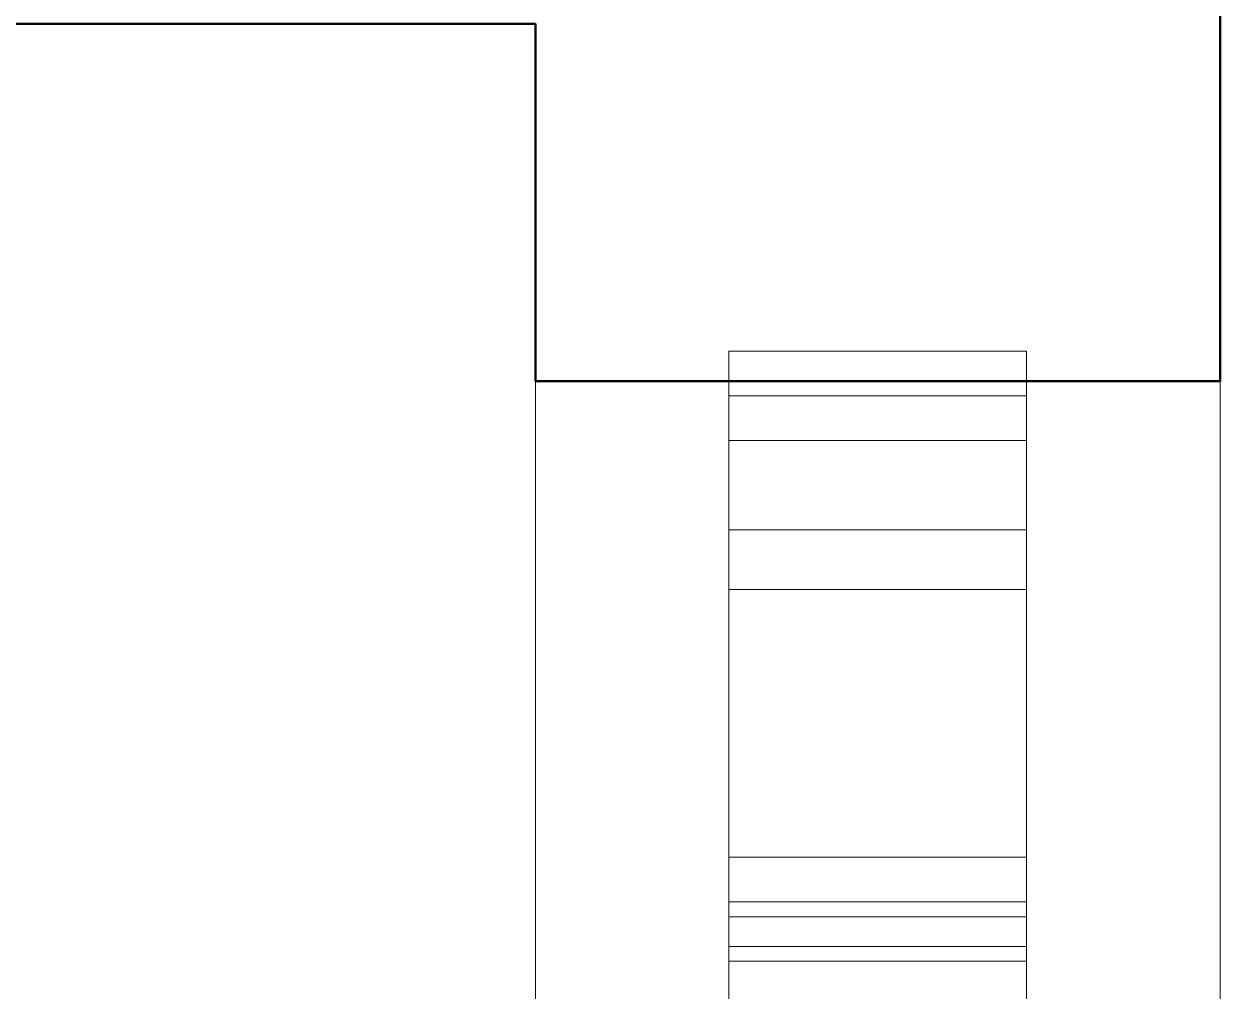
# Model space of a CAD drawing. Header units: inches. Extents: x 22 to 382261, y 22 to 371281.
# Drawn here: x 74503 to 74904.9, y 60361 to 60686 of the extents above; entities that cross this region are included whole.
import ezdxf

# ---------------------------------------------------------------- set-up
doc = ezdxf.new("R2010")
doc.units = ezdxf.units.IN
doc.header["$MEASUREMENT"] = 0
for name, color, linetype, lineweight in [('A-GLAZ-CURT', 52, 'Continuous', 9), ('A-WALL', 113, 'Continuous', 9), ('A-WALL-PATT', 111, 'Continuous', 9)]:
    doc.layers.add(name, color=color, linetype=linetype, lineweight=lineweight)
pattern_1 = [(315, (-3728.2, -27113.8), (440.033, 440.033), []), (315, (-3061.44, -27113.8), (440.033, 440.033), [])]

# ---------------------------------------------------------------- blocks, each defined once
blk = doc.blocks.new('s-wall - s-wall-V100-01-GROUND FLOOR FURNITURE PLAN')
at = {"layer": 'A-GLAZ-CURT'}
for p, q in [((-100, 50), (-85, 50)), ((-85, 50), (-100, 50)), ((-100, -50), (-100, 50)), ((-100, 50), (-100, -50)), ((-85, 50), (-70, 50)), ((-70, 50), (-85, 50)), ((-85, 50), (-70, 50)), ((-70, 50), (-85, 50)), ((-85, -50), (-85, 50)), ((-85, 50), (-85, -50)), ((-85, 50), (-70, 50)), ((-70, 50), (-85, 50)), ((-85, -50), (-85, 50)), ((-85, 50), (-85, -50)), ((-70, 50), (20, 50)), ((20, 50), (-70, 50)), ((-70, 50), (20, 50)), ((20, 50), (-70, 50)), ((-70, 50), (20, 50)), ((20, 50), (-70, 50)), ((20, 50), (-70, 50)), ((-70, 50), (20, 50)), ((-70, 50), (20, 50)), ((20, 50), (-70, 50)), ((-70, -50), (-70, 50)), ((-70, 50), (-70, -50)), ((-70, 50), (-70, -50)), ((-70, 50), (-70, -50)), ((20, 50), (40, 50)), ((40, 50), (20, 50)), ((20, 50), (40, 50)), ((40, 50), (20, 50)), ((20, 50), (40, 50)), ((40, 50), (20, 50)), ((20, -50), (20, 50)), ((20, -50), (20, 50)), ((20, 50), (20, -50)), ((20, 50), (20, -50)), ((40, 50), (70, 50)), ((70, 50), (40, 50)), ((40, -50), (40, 50)), ((40, 50), (40, -50)), ((40.71, 50), (70, 50)), ((70, 50), (40.71, 50)), ((40.71, 50), (70, 50)), ((70, 50), (40.71, 50)), ((40.71, 50), (70, 50)), ((70, 50), (40.71, 50)), ((70, 50), (85, 50)), ((85, 50), (70, 50)), ((70, 50), (85, 50)), ((85, 50), (70, 50)), ((70, 50), (85, 50)), ((85, 50), (70, 50)), ((70, 50), (70, -50)), ((70, 50), (70, -50)), ((85, 50), (90, 50)), ((90, 50), (85, 50)), ((85, 50), (85, -50)), ((85, 50), (85, -50)), ((85, 50), (85, -50)), ((85, 50), (85, -50)), ((90, 50), (100, 50)), ((100, 50), (90, 50)), ((100, 50), (100, -50)), ((100, 50), (100, -50)), ((-100, -50), (-85, -50)), ((-85, -50), (-100, -50)), ((-85, -50), (-70, -50)), ((-70, -50), (-85, -50)), ((-85, -50), (-70, -50)), ((-70, -50), (-85, -50)), ((-85, -50), (-70, -50)), ((-70, -50), (-85, -50)), ((-70, -50), (20, -50)), ((20, -50), (-70, -50)), ((-70, -50), (20, -50)), ((20, -50), (-70, -50)), ((-70, -50), (20, -50)), ((20, -50), (-70, -50)), ((20, -50), (-70, -50)), ((-70, -50), (20, -50)), ((-70, -50), (20, -50)), ((20, -50), (-70, -50)), ((20, -50), (40, -50)), ((40, -50), (20, -50)), ((20, -50), (40, -50)), ((40, -50), (20, -50)), ((20, -50), (40, -50)), ((40, -50), (20, -50)), ((40, -50), (70, -50)), ((70, -50), (40, -50)), ((40.71, -50), (70, -50)), ((70, -50), (40.71, -50)), ((40.71, -50), (70, -50)), ((70, -50), (40.71, -50)), ((40.71, -50), (70, -50)), ((70, -50), (40.71, -50)), ((70, -50), (85, -50)), ((85, -50), (70, -50)), ((70, -50), (85, -50)), ((85, -50), (70, -50)), ((70, -50), (85, -50)), ((85, -50), (70, -50)), ((85, -50), (90, -50)), ((90, -50), (85, -50)), ((90, -50), (100, -50)), ((100, -50), (90, -50))]:
    blk.add_line(p, q, dxfattribs=at)
blk = doc.blocks.new('s-wall - s-wall-797521-01-GROUND FLOOR FURNITURE PLAN')
at = {"layer": 'A-GLAZ-CURT'}
for p, q in [((-100, 50), (-90, 50)), ((-90, 50), (-100, 50)), ((-100, -50), (-100, 50)), ((-100, 50), (-100, -50)), ((-90, 50), (-85, 50)), ((-85, 50), (-90, 50)), ((-85, 50), (-70, 50)), ((-70, 50), (-85, 50)), ((-85, 50), (-70, 50)), ((-70, 50), (-85, 50)), ((-85, -50), (-85, 50)), ((-85, 50), (-85, -50)), ((-85, 50), (-70, 50)), ((-70, 50), (-85, 50)), ((-85, -50), (-85, 50)), ((-85, 50), (-85, -50)), ((-70, 50), (20, 50)), ((20, 50), (-70, 50)), ((-70, 50), (20, 50)), ((20, 50), (-70, 50)), ((-70, 50), (20, 50)), ((20, 50), (-70, 50)), ((20, 50), (-70, 50)), ((-70, 50), (20, 50)), ((-70, 50), (20, 50)), ((20, 50), (-70, 50)), ((-70, -50), (-70, 50)), ((-70, 50), (-70, -50)), ((-70, 50), (-70, -50)), ((-70, 50), (-70, -50)), ((20, 50), (40, 50)), ((40, 50), (20, 50)), ((20, 50), (40, 50)), ((40, 50), (20, 50)), ((20, 50), (40, 50)), ((40, 50), (20, 50)), ((20, -50), (20, 50)), ((20, -50), (20, 50)), ((20, 50), (20, -50)), ((20, 50), (20, -50)), ((40, 50), (70, 50)), ((70, 50), (40, 50)), ((40, 50), (70, 50)), ((70, 50), (40, 50)), ((40, 50), (70, 50)), ((70, 50), (40, 50)), ((40, 50), (70, 50)), ((70, 50), (40, 50)), ((40, -50), (40, 50)), ((40, 50), (40, -50)), ((70, 50), (85, 50)), ((85, 50), (70, 50)), ((70, 50), (85, 50)), ((85, 50), (70, 50)), ((70, 50), (85, 50)), ((85, 50), (70, 50)), ((70, 50), (70, -50)), ((70, 50), (70, -50)), ((85, 50), (90, 50)), ((90, 50), (85, 50)), ((85, 50), (85, -50)), ((85, 50), (85, -50)), ((85, 50), (85, -50)), ((85, 50), (85, -50)), ((90, 50), (100, 50)), ((100, 50), (90, 50)), ((100, 50), (100, -50)), ((100, 50), (100, -50)), ((-100, -50), (-90, -50)), ((-90, -50), (-100, -50)), ((-90, -50), (-85, -50)), ((-85, -50), (-90, -50)), ((-85, -50), (-70, -50)), ((-70, -50), (-85, -50)), ((-85, -50), (-70, -50)), ((-70, -50), (-85, -50)), ((-85, -50), (-70, -50)), ((-70, -50), (-85, -50)), ((-70, -50), (20, -50)), ((20, -50), (-70, -50)), ((-70, -50), (20, -50)), ((20, -50), (-70, -50)), ((-70, -50), (20, -50)), ((20, -50), (-70, -50)), ((20, -50), (-70, -50)), ((-70, -50), (20, -50)), ((-70, -50), (20, -50)), ((20, -50), (-70, -50)), ((20, -50), (40, -50)), ((40, -50), (20, -50)), ((20, -50), (40, -50)), ((40, -50), (20, -50)), ((20, -50), (40, -50)), ((40, -50), (20, -50)), ((40, -50), (70, -50)), ((70, -50), (40, -50)), ((40, -50), (70, -50)), ((70, -50), (40, -50)), ((40, -50), (70, -50)), ((70, -50), (40, -50)), ((40, -50), (70, -50)), ((70, -50), (40, -50)), ((70, -50), (85, -50)), ((85, -50), (70, -50)), ((70, -50), (85, -50)), ((85, -50), (70, -50)), ((70, -50), (85, -50)), ((85, -50), (70, -50)), ((85, -50), (90, -50)), ((90, -50), (85, -50)), ((90, -50), (100, -50)), ((100, -50), (90, -50))]:
    blk.add_line(p, q, dxfattribs=at)
blk = doc.blocks.new('s-wall - s-wall-V106-01-GROUND FLOOR FURNITURE PLAN')
at = {"layer": 'A-GLAZ-CURT'}
for p, q in [((-100, 50), (-85, 50)), ((-85, 50), (-100, 50)), ((-100, -50), (-100, 50)), ((-100, 50), (-100, -50)), ((-85, 50), (-70, 50)), ((-70, 50), (-85, 50)), ((-85, 50), (-70, 50)), ((-70, 50), (-85, 50)), ((-85, -50), (-85, 50)), ((-85, 50), (-85, -50)), ((-85, 50), (-70, 50)), ((-70, 50), (-85, 50)), ((-85, -50), (-85, 50)), ((-85, 50), (-85, -50)), ((-70, 50), (20, 50)), ((20, 50), (-70, 50)), ((-70, 50), (20, 50)), ((20, 50), (-70, 50)), ((-70, 50), (20, 50)), ((20, 50), (-70, 50)), ((20, 50), (-70, 50)), ((-70, 50), (20, 50)), ((-70, 50), (20, 50)), ((20, 50), (-70, 50)), ((-70, -50), (-70, 50)), ((-70, 50), (-70, -50)), ((-70, 50), (-70, -50)), ((-70, 50), (-70, -50)), ((20, 50), (40, 50)), ((40, 50), (20, 50)), ((20, 50), (40, 50)), ((40, 50), (20, 50)), ((20, 50), (40, 50)), ((40, 50), (20, 50)), ((20, -50), (20, 50)), ((20, -50), (20, 50)), ((20, 50), (20, -50)), ((20, 50), (20, -50)), ((40, 50), (70, 50)), ((70, 50), (40, 50)), ((40, -50), (40, 50)), ((40, 50), (40, -50)), ((40.71, 50), (70, 50)), ((70, 50), (40.71, 50)), ((40.71, 50), (70, 50)), ((70, 50), (40.71, 50)), ((40.71, 50), (70, 50)), ((70, 50), (40.71, 50)), ((70, 50), (85, 50)), ((85, 50), (70, 50)), ((70, 50), (85, 50)), ((85, 50), (70, 50)), ((70, 50), (85, 50)), ((85, 50), (70, 50)), ((70, 50), (70, -50)), ((70, 50), (70, -50)), ((85, 50), (90, 50)), ((90, 50), (85, 50)), ((85, 50), (85, -50)), ((85, 50), (85, -50)), ((85, 50), (85, -50)), ((85, 50), (85, -50)), ((90, 50), (100, 50)), ((100, 50), (90, 50)), ((100, 50), (100, -50)), ((100, 50), (100, -50)), ((-100, -50), (-85, -50)), ((-85, -50), (-100, -50)), ((-85, -50), (-70, -50)), ((-70, -50), (-85, -50)), ((-85, -50), (-70, -50)), ((-70, -50), (-85, -50)), ((-85, -50), (-70, -50)), ((-70, -50), (-85, -50)), ((-70, -50), (20, -50)), ((20, -50), (-70, -50)), ((-70, -50), (20, -50)), ((20, -50), (-70, -50)), ((-70, -50), (20, -50)), ((20, -50), (-70, -50)), ((20, -50), (-70, -50)), ((-70, -50), (20, -50)), ((-70, -50), (20, -50)), ((20, -50), (-70, -50)), ((20, -50), (40, -50)), ((40, -50), (20, -50)), ((20, -50), (40, -50)), ((40, -50), (20, -50)), ((20, -50), (40, -50)), ((40, -50), (20, -50)), ((40, -50), (70, -50)), ((70, -50), (40, -50)), ((40.71, -50), (70, -50)), ((70, -50), (40.71, -50)), ((40.71, -50), (70, -50)), ((70, -50), (40.71, -50)), ((40.71, -50), (70, -50)), ((70, -50), (40.71, -50)), ((70, -50), (85, -50)), ((85, -50), (70, -50)), ((70, -50), (85, -50)), ((85, -50), (70, -50)), ((70, -50), (85, -50)), ((85, -50), (70, -50)), ((85, -50), (90, -50)), ((90, -50), (85, -50)), ((90, -50), (100, -50)), ((100, -50), (90, -50))]:
    blk.add_line(p, q, dxfattribs=at)
blk = doc.blocks.new('s-wall - s-wall-V107-01-GROUND FLOOR FURNITURE PLAN')
at = {"layer": 'A-GLAZ-CURT'}
for p, q in [((-100, 50), (-90, 50)), ((-90, 50), (-100, 50)), ((-100, -50), (-100, 50)), ((-100, 50), (-100, -50)), ((-90, 50), (-85, 50)), ((-85, 50), (-90, 50)), ((-85, 50), (-70, 50)), ((-70, 50), (-85, 50)), ((-85, 50), (-70, 50)), ((-70, 50), (-85, 50)), ((-85, -50), (-85, 50)), ((-85, 50), (-85, -50)), ((-85, 50), (-70, 50)), ((-70, 50), (-85, 50)), ((-85, -50), (-85, 50)), ((-85, 50), (-85, -50)), ((-70, 50), (20, 50)), ((20, 50), (-70, 50)), ((-70, 50), (20, 50)), ((20, 50), (-70, 50)), ((-70, 50), (20, 50)), ((20, 50), (-70, 50)), ((20, 50), (-70, 50)), ((-70, 50), (20, 50)), ((-70, 50), (20, 50)), ((20, 50), (-70, 50)), ((-70, -50), (-70, 50)), ((-70, 50), (-70, -50)), ((-70, 50), (-70, -50)), ((-70, 50), (-70, -50)), ((20, 50), (40, 50)), ((40, 50), (20, 50)), ((20, 50), (40, 50)), ((40, 50), (20, 50)), ((20, 50), (40, 50)), ((40, 50), (20, 50)), ((20, -50), (20, 50)), ((20, -50), (20, 50)), ((20, 50), (20, -50)), ((20, 50), (20, -50)), ((40, 50), (70, 50)), ((70, 50), (40, 50)), ((40, 50), (70, 50)), ((70, 50), (40, 50)), ((40, 50), (70, 50)), ((70, 50), (40, 50)), ((40, 50), (70, 50)), ((70, 50), (40, 50)), ((40, -50), (40, 50)), ((40, 50), (40, -50)), ((70, 50), (85, 50)), ((85, 50), (70, 50)), ((70, 50), (85, 50)), ((85, 50), (70, 50)), ((70, 50), (85, 50)), ((85, 50), (70, 50)), ((70, 50), (70, -50)), ((70, 50), (70, -50)), ((85, 50), (90, 50)), ((90, 50), (85, 50)), ((85, 50), (85, -50)), ((85, 50), (85, -50)), ((85, 50), (85, -50)), ((85, 50), (85, -50)), ((90, 50), (100, 50)), ((100, 50), (90, 50)), ((100, 50), (100, -50)), ((100, 50), (100, -50)), ((-100, -50), (-90, -50)), ((-90, -50), (-100, -50)), ((-90, -50), (-85, -50)), ((-85, -50), (-90, -50)), ((-85, -50), (-70, -50)), ((-70, -50), (-85, -50)), ((-85, -50), (-70, -50)), ((-70, -50), (-85, -50)), ((-85, -50), (-70, -50)), ((-70, -50), (-85, -50)), ((-70, -50), (20, -50)), ((20, -50), (-70, -50)), ((-70, -50), (20, -50)), ((20, -50), (-70, -50)), ((-70, -50), (20, -50)), ((20, -50), (-70, -50)), ((20, -50), (-70, -50)), ((-70, -50), (20, -50)), ((-70, -50), (20, -50)), ((20, -50), (-70, -50)), ((20, -50), (40, -50)), ((40, -50), (20, -50)), ((20, -50), (40, -50)), ((40, -50), (20, -50)), ((20, -50), (40, -50)), ((40, -50), (20, -50)), ((40, -50), (70, -50)), ((70, -50), (40, -50)), ((40, -50), (70, -50)), ((70, -50), (40, -50)), ((40, -50), (70, -50)), ((70, -50), (40, -50)), ((40, -50), (70, -50)), ((70, -50), (40, -50)), ((70, -50), (85, -50)), ((85, -50), (70, -50)), ((70, -50), (85, -50)), ((85, -50), (70, -50)), ((70, -50), (85, -50)), ((85, -50), (70, -50)), ((85, -50), (90, -50)), ((90, -50), (85, -50)), ((90, -50), (100, -50)), ((100, -50), (90, -50))]:
    blk.add_line(p, q, dxfattribs=at)
blk = doc.blocks.new('s-wall - s-wall-V113-01-GROUND FLOOR FURNITURE PLAN')
at = {"layer": 'A-GLAZ-CURT'}
for p, q in [((-100, 50), (-85, 50)), ((-85, 50), (-100, 50)), ((-100, -50), (-100, 50)), ((-100, 50), (-100, -50)), ((-85, 50), (-70, 50)), ((-70, 50), (-85, 50)), ((-85, 50), (-70, 50)), ((-70, 50), (-85, 50)), ((-85, -50), (-85, 50)), ((-85, 50), (-85, -50)), ((-85, 50), (-70, 50)), ((-70, 50), (-85, 50)), ((-85, -50), (-85, 50)), ((-85, 50), (-85, -50)), ((-70, 50), (20, 50)), ((20, 50), (-70, 50)), ((-70, 50), (20, 50)), ((20, 50), (-70, 50)), ((-70, 50), (20, 50)), ((20, 50), (-70, 50)), ((20, 50), (-70, 50)), ((-70, 50), (20, 50)), ((-70, 50), (20, 50)), ((20, 50), (-70, 50)), ((-70, -50), (-70, 50)), ((-70, 50), (-70, -50)), ((-70, 50), (-70, -50)), ((-70, 50), (-70, -50)), ((20, 50), (40, 50)), ((40, 50), (20, 50)), ((20, 50), (40, 50)), ((40, 50), (20, 50)), ((20, 50), (40, 50)), ((40, 50), (20, 50)), ((20, -50), (20, 50)), ((20, -50), (20, 50)), ((20, 50), (20, -50)), ((20, 50), (20, -50)), ((40, 50), (70, 50)), ((70, 50), (40, 50)), ((40, -50), (40, 50)), ((40, 50), (40, -50)), ((40.71, 50), (70, 50)), ((70, 50), (40.71, 50)), ((40.71, 50), (70, 50)), ((70, 50), (40.71, 50)), ((40.71, 50), (70, 50)), ((70, 50), (40.71, 50)), ((70, 50), (85, 50)), ((85, 50), (70, 50)), ((70, 50), (85, 50)), ((85, 50), (70, 50)), ((70, 50), (85, 50)), ((85, 50), (70, 50)), ((70, 50), (70, -50)), ((70, 50), (70, -50)), ((85, 50), (90, 50)), ((90, 50), (85, 50)), ((85, 50), (85, -50)), ((85, 50), (85, -50)), ((85, 50), (85, -50)), ((85, 50), (85, -50)), ((90, 50), (100, 50)), ((100, 50), (90, 50)), ((100, 50), (100, -50)), ((100, 50), (100, -50)), ((-100, -50), (-85, -50)), ((-85, -50), (-100, -50)), ((-85, -50), (-70, -50)), ((-70, -50), (-85, -50)), ((-85, -50), (-70, -50)), ((-70, -50), (-85, -50)), ((-85, -50), (-70, -50)), ((-70, -50), (-85, -50)), ((-70, -50), (20, -50)), ((20, -50), (-70, -50)), ((-70, -50), (20, -50)), ((20, -50), (-70, -50)), ((-70, -50), (20, -50)), ((20, -50), (-70, -50)), ((20, -50), (-70, -50)), ((-70, -50), (20, -50)), ((-70, -50), (20, -50)), ((20, -50), (-70, -50)), ((20, -50), (40, -50)), ((40, -50), (20, -50)), ((20, -50), (40, -50)), ((40, -50), (20, -50)), ((20, -50), (40, -50)), ((40, -50), (20, -50)), ((40, -50), (70, -50)), ((70, -50), (40, -50)), ((40.71, -50), (70, -50)), ((70, -50), (40.71, -50)), ((40.71, -50), (70, -50)), ((70, -50), (40.71, -50)), ((40.71, -50), (70, -50)), ((70, -50), (40.71, -50)), ((70, -50), (85, -50)), ((85, -50), (70, -50)), ((70, -50), (85, -50)), ((85, -50), (70, -50)), ((70, -50), (85, -50)), ((85, -50), (70, -50)), ((85, -50), (90, -50)), ((90, -50), (85, -50)), ((90, -50), (100, -50)), ((100, -50), (90, -50))]:
    blk.add_line(p, q, dxfattribs=at)
blk = doc.blocks.new('s-wall - s-wall-V114-01-GROUND FLOOR FURNITURE PLAN')
at = {"layer": 'A-GLAZ-CURT'}
for p, q in [((-100, 50), (-90, 50)), ((-90, 50), (-100, 50)), ((-100, -50), (-100, 50)), ((-100, 50), (-100, -50)), ((-90, 50), (-85, 50)), ((-85, 50), (-90, 50)), ((-85, 50), (-70, 50)), ((-70, 50), (-85, 50)), ((-85, 50), (-70, 50)), ((-70, 50), (-85, 50)), ((-85, -50), (-85, 50)), ((-85, 50), (-85, -50)), ((-85, 50), (-70, 50)), ((-70, 50), (-85, 50)), ((-85, -50), (-85, 50)), ((-85, 50), (-85, -50)), ((-70, 50), (20, 50)), ((20, 50), (-70, 50)), ((-70, 50), (20, 50)), ((20, 50), (-70, 50)), ((-70, 50), (20, 50)), ((20, 50), (-70, 50)), ((20, 50), (-70, 50)), ((-70, 50), (20, 50)), ((-70, 50), (20, 50)), ((20, 50), (-70, 50)), ((-70, -50), (-70, 50)), ((-70, 50), (-70, -50)), ((-70, 50), (-70, -50)), ((-70, 50), (-70, -50)), ((20, 50), (40, 50)), ((40, 50), (20, 50)), ((20, 50), (40, 50)), ((40, 50), (20, 50)), ((20, 50), (40, 50)), ((40, 50), (20, 50)), ((20, -50), (20, 50)), ((20, -50), (20, 50)), ((20, 50), (20, -50)), ((20, 50), (20, -50)), ((40, 50), (70, 50)), ((70, 50), (40, 50)), ((40, 50), (70, 50)), ((70, 50), (40, 50)), ((40, 50), (70, 50)), ((70, 50), (40, 50)), ((40, 50), (70, 50)), ((70, 50), (40, 50)), ((40, -50), (40, 50)), ((40, 50), (40, -50)), ((70, 50), (85, 50)), ((85, 50), (70, 50)), ((70, 50), (85, 50)), ((85, 50), (70, 50)), ((70, 50), (85, 50)), ((85, 50), (70, 50)), ((70, 50), (70, -50)), ((70, 50), (70, -50)), ((85, 50), (90, 50)), ((90, 50), (85, 50)), ((85, 50), (85, -50)), ((85, 50), (85, -50)), ((85, 50), (85, -50)), ((85, 50), (85, -50)), ((90, 50), (100, 50)), ((100, 50), (90, 50)), ((100, 50), (100, -50)), ((100, 50), (100, -50)), ((-100, -50), (-90, -50)), ((-90, -50), (-100, -50)), ((-90, -50), (-85, -50)), ((-85, -50), (-90, -50)), ((-85, -50), (-70, -50)), ((-70, -50), (-85, -50)), ((-85, -50), (-70, -50)), ((-70, -50), (-85, -50)), ((-85, -50), (-70, -50)), ((-70, -50), (-85, -50)), ((-70, -50), (20, -50)), ((20, -50), (-70, -50)), ((-70, -50), (20, -50)), ((20, -50), (-70, -50)), ((-70, -50), (20, -50)), ((20, -50), (-70, -50)), ((20, -50), (-70, -50)), ((-70, -50), (20, -50)), ((-70, -50), (20, -50)), ((20, -50), (-70, -50)), ((20, -50), (40, -50)), ((40, -50), (20, -50)), ((20, -50), (40, -50)), ((40, -50), (20, -50)), ((20, -50), (40, -50)), ((40, -50), (20, -50)), ((40, -50), (70, -50)), ((70, -50), (40, -50)), ((40, -50), (70, -50)), ((70, -50), (40, -50)), ((40, -50), (70, -50)), ((70, -50), (40, -50)), ((40, -50), (70, -50)), ((70, -50), (40, -50)), ((70, -50), (85, -50)), ((85, -50), (70, -50)), ((70, -50), (85, -50)), ((85, -50), (70, -50)), ((70, -50), (85, -50)), ((85, -50), (70, -50)), ((85, -50), (90, -50)), ((90, -50), (85, -50)), ((90, -50), (100, -50)), ((100, -50), (90, -50))]:
    blk.add_line(p, q, dxfattribs=at)
blk = doc.blocks.new('s-wall - s-wall-V119-01-GROUND FLOOR FURNITURE PLAN')
at = {"layer": 'A-GLAZ-CURT'}
for p, q in [((-100, 50), (-85, 50)), ((-85, 50), (-100, 50)), ((-100, -50), (-100, 50)), ((-100, 50), (-100, -50)), ((-85, 50), (-70, 50)), ((-70, 50), (-85, 50)), ((-85, 50), (-70, 50)), ((-70, 50), (-85, 50)), ((-85, -50), (-85, 50)), ((-85, 50), (-85, -50)), ((-85, 50), (-70, 50)), ((-70, 50), (-85, 50)), ((-85, -50), (-85, 50)), ((-85, 50), (-85, -50)), ((-70, 50), (20, 50)), ((20, 50), (-70, 50)), ((-70, 50), (20, 50)), ((20, 50), (-70, 50)), ((-70, 50), (20, 50)), ((20, 50), (-70, 50)), ((20, 50), (-70, 50)), ((-70, 50), (20, 50)), ((-70, 50), (20, 50)), ((20, 50), (-70, 50)), ((-70, -50), (-70, 50)), ((-70, 50), (-70, -50)), ((-70, 50), (-70, -50)), ((-70, 50), (-70, -50)), ((20, 50), (40, 50)), ((40, 50), (20, 50)), ((20, 50), (40, 50)), ((40, 50), (20, 50)), ((20, 50), (40, 50)), ((40, 50), (20, 50)), ((20, -50), (20, 50)), ((20, -50), (20, 50)), ((20, 50), (20, -50)), ((20, 50), (20, -50)), ((40, 50), (70, 50)), ((70, 50), (40, 50)), ((40, -50), (40, 50)), ((40, 50), (40, -50)), ((40.71, 50), (70, 50)), ((70, 50), (40.71, 50)), ((40.71, 50), (70, 50)), ((70, 50), (40.71, 50)), ((40.71, 50), (70, 50)), ((70, 50), (40.71, 50)), ((70, 50), (85, 50)), ((85, 50), (70, 50)), ((70, 50), (85, 50)), ((85, 50), (70, 50)), ((70, 50), (85, 50)), ((85, 50), (70, 50)), ((70, 50), (70, -50)), ((70, 50), (70, -50)), ((85, 50), (90, 50)), ((90, 50), (85, 50)), ((85, 50), (85, -50)), ((85, 50), (85, -50)), ((85, 50), (85, -50)), ((85, 50), (85, -50)), ((90, 50), (100, 50)), ((100, 50), (90, 50)), ((100, 50), (100, -50)), ((100, 50), (100, -50)), ((-100, -50), (-85, -50)), ((-85, -50), (-100, -50)), ((-85, -50), (-70, -50)), ((-70, -50), (-85, -50)), ((-85, -50), (-70, -50)), ((-70, -50), (-85, -50)), ((-85, -50), (-70, -50)), ((-70, -50), (-85, -50)), ((-70, -50), (20, -50)), ((20, -50), (-70, -50)), ((-70, -50), (20, -50)), ((20, -50), (-70, -50)), ((-70, -50), (20, -50)), ((20, -50), (-70, -50)), ((20, -50), (-70, -50)), ((-70, -50), (20, -50)), ((-70, -50), (20, -50)), ((20, -50), (-70, -50)), ((20, -50), (40, -50)), ((40, -50), (20, -50)), ((20, -50), (40, -50)), ((40, -50), (20, -50)), ((20, -50), (40, -50)), ((40, -50), (20, -50)), ((40, -50), (70, -50)), ((70, -50), (40, -50)), ((40.71, -50), (70, -50)), ((70, -50), (40.71, -50)), ((40.71, -50), (70, -50)), ((70, -50), (40.71, -50)), ((40.71, -50), (70, -50)), ((70, -50), (40.71, -50)), ((70, -50), (85, -50)), ((85, -50), (70, -50)), ((70, -50), (85, -50)), ((85, -50), (70, -50)), ((70, -50), (85, -50)), ((85, -50), (70, -50)), ((85, -50), (90, -50)), ((90, -50), (85, -50)), ((90, -50), (100, -50)), ((100, -50), (90, -50))]:
    blk.add_line(p, q, dxfattribs=at)
blk = doc.blocks.new('s-wall - s-wall-V120-01-GROUND FLOOR FURNITURE PLAN')
at = {"layer": 'A-GLAZ-CURT'}
for p, q in [((-100, 50), (-90, 50)), ((-90, 50), (-100, 50)), ((-100, -50), (-100, 50)), ((-100, 50), (-100, -50)), ((-90, 50), (-85, 50)), ((-85, 50), (-90, 50)), ((-85, 50), (-70, 50)), ((-70, 50), (-85, 50)), ((-85, 50), (-70, 50)), ((-70, 50), (-85, 50)), ((-85, -50), (-85, 50)), ((-85, 50), (-85, -50)), ((-85, 50), (-70, 50)), ((-70, 50), (-85, 50)), ((-85, -50), (-85, 50)), ((-85, 50), (-85, -50)), ((-70, 50), (20, 50)), ((20, 50), (-70, 50)), ((-70, 50), (20, 50)), ((20, 50), (-70, 50)), ((-70, 50), (20, 50)), ((20, 50), (-70, 50)), ((20, 50), (-70, 50)), ((-70, 50), (20, 50)), ((-70, 50), (20, 50)), ((20, 50), (-70, 50)), ((-70, -50), (-70, 50)), ((-70, 50), (-70, -50)), ((-70, 50), (-70, -50)), ((-70, 50), (-70, -50)), ((20, 50), (40, 50)), ((40, 50), (20, 50)), ((20, 50), (40, 50)), ((40, 50), (20, 50)), ((20, 50), (40, 50)), ((40, 50), (20, 50)), ((20, -50), (20, 50)), ((20, -50), (20, 50)), ((20, 50), (20, -50)), ((20, 50), (20, -50)), ((40, 50), (70, 50)), ((70, 50), (40, 50)), ((40, 50), (70, 50)), ((70, 50), (40, 50)), ((40, 50), (70, 50)), ((70, 50), (40, 50)), ((40, 50), (70, 50)), ((70, 50), (40, 50)), ((40, -50), (40, 50)), ((40, 50), (40, -50)), ((70, 50), (85, 50)), ((85, 50), (70, 50)), ((70, 50), (85, 50)), ((85, 50), (70, 50)), ((70, 50), (85, 50)), ((85, 50), (70, 50)), ((70, 50), (70, -50)), ((70, 50), (70, -50)), ((85, 50), (90, 50)), ((90, 50), (85, 50)), ((85, 50), (85, -50)), ((85, 50), (85, -50)), ((85, 50), (85, -50)), ((85, 50), (85, -50)), ((90, 50), (100, 50)), ((100, 50), (90, 50)), ((100, 50), (100, -50)), ((100, 50), (100, -50)), ((-100, -50), (-90, -50)), ((-90, -50), (-100, -50)), ((-90, -50), (-85, -50)), ((-85, -50), (-90, -50)), ((-85, -50), (-70, -50)), ((-70, -50), (-85, -50)), ((-85, -50), (-70, -50)), ((-70, -50), (-85, -50)), ((-85, -50), (-70, -50)), ((-70, -50), (-85, -50)), ((-70, -50), (20, -50)), ((20, -50), (-70, -50)), ((-70, -50), (20, -50)), ((20, -50), (-70, -50)), ((-70, -50), (20, -50)), ((20, -50), (-70, -50)), ((20, -50), (-70, -50)), ((-70, -50), (20, -50)), ((-70, -50), (20, -50)), ((20, -50), (-70, -50)), ((20, -50), (40, -50)), ((40, -50), (20, -50)), ((20, -50), (40, -50)), ((40, -50), (20, -50)), ((20, -50), (40, -50)), ((40, -50), (20, -50)), ((40, -50), (70, -50)), ((70, -50), (40, -50)), ((40, -50), (70, -50)), ((70, -50), (40, -50)), ((40, -50), (70, -50)), ((70, -50), (40, -50)), ((40, -50), (70, -50)), ((70, -50), (40, -50)), ((70, -50), (85, -50)), ((85, -50), (70, -50)), ((70, -50), (85, -50)), ((85, -50), (70, -50)), ((70, -50), (85, -50)), ((85, -50), (70, -50)), ((85, -50), (90, -50)), ((90, -50), (85, -50)), ((90, -50), (100, -50)), ((100, -50), (90, -50))]:
    blk.add_line(p, q, dxfattribs=at)
blk = doc.blocks.new('s-wall - s-wall-V125-01-GROUND FLOOR FURNITURE PLAN')
at = {"layer": 'A-GLAZ-CURT'}
for p, q in [((-100, 50), (-85, 50)), ((-85, 50), (-100, 50)), ((-100, -50), (-100, 50)), ((-100, 50), (-100, -50)), ((-85, 50), (-70, 50)), ((-70, 50), (-85, 50)), ((-85, 50), (-70, 50)), ((-70, 50), (-85, 50)), ((-85, -50), (-85, 50)), ((-85, 50), (-85, -50)), ((-85, 50), (-70, 50)), ((-70, 50), (-85, 50)), ((-85, -50), (-85, 50)), ((-85, 50), (-85, -50)), ((-70, 50), (20, 50)), ((20, 50), (-70, 50)), ((-70, 50), (20, 50)), ((20, 50), (-70, 50)), ((-70, 50), (20, 50)), ((20, 50), (-70, 50)), ((20, 50), (-70, 50)), ((-70, 50), (20, 50)), ((-70, 50), (20, 50)), ((20, 50), (-70, 50)), ((-70, -50), (-70, 50)), ((-70, 50), (-70, -50)), ((-70, 50), (-70, -50)), ((-70, 50), (-70, -50)), ((20, 50), (40, 50)), ((40, 50), (20, 50)), ((20, 50), (40, 50)), ((40, 50), (20, 50)), ((20, 50), (40, 50)), ((40, 50), (20, 50)), ((20, -50), (20, 50)), ((20, -50), (20, 50)), ((20, 50), (20, -50)), ((20, 50), (20, -50)), ((40, 50), (70, 50)), ((70, 50), (40, 50)), ((40, -50), (40, 50)), ((40, 50), (40, -50)), ((40.71, 50), (85, 50)), ((70, 50), (40.71, 50)), ((40.71, 50), (70, 50)), ((85, 50), (40.71, 50)), ((40.71, 50), (85, 50)), ((70, 50), (40.71, 50)), ((85, 50), (70, 50)), ((70, 50), (85, 50)), ((85, 50), (70, 50)), ((70, 50), (70, -50)), ((70, 50), (70, -50)), ((85, 50), (90, 50)), ((90, 50), (85, 50)), ((85, 50), (85, -50)), ((85, 50), (85, -50)), ((85, 50), (85, -50)), ((85, 50), (85, -50)), ((90, 50), (100, 50)), ((100, 50), (90, 50)), ((100, 50), (100, -50)), ((100, 50), (100, -50)), ((-100, -50), (-85, -50)), ((-85, -50), (-100, -50)), ((-85, -50), (-70, -50)), ((-70, -50), (-85, -50)), ((-85, -50), (-70, -50)), ((-70, -50), (-85, -50)), ((-85, -50), (-70, -50)), ((-70, -50), (-85, -50)), ((-70, -50), (20, -50)), ((20, -50), (-70, -50)), ((-70, -50), (20, -50)), ((20, -50), (-70, -50)), ((-70, -50), (20, -50)), ((20, -50), (-70, -50)), ((20, -50), (-70, -50)), ((-70, -50), (20, -50)), ((-70, -50), (20, -50)), ((20, -50), (-70, -50)), ((20, -50), (40, -50)), ((40, -50), (20, -50)), ((20, -50), (40, -50)), ((40, -50), (20, -50)), ((20, -50), (40, -50)), ((40, -50), (20, -50)), ((40, -50), (70, -50)), ((70, -50), (40, -50)), ((40.71, -50), (70, -50)), ((85, -50), (40.71, -50)), ((40.71, -50), (85, -50)), ((70, -50), (40.71, -50)), ((40.71, -50), (70, -50)), ((85, -50), (40.71, -50)), ((70, -50), (85, -50)), ((85, -50), (70, -50)), ((70, -50), (85, -50)), ((85, -50), (90, -50)), ((90, -50), (85, -50)), ((90, -50), (100, -50)), ((100, -50), (90, -50))]:
    blk.add_line(p, q, dxfattribs=at)
blk = doc.blocks.new('s-wall - s-wall-V126-01-GROUND FLOOR FURNITURE PLAN')
at = {"layer": 'A-GLAZ-CURT'}
for p, q in [((-100, 50), (-90, 50)), ((-90, 50), (-100, 50)), ((-100, -50), (-100, 50)), ((-100, 50), (-100, -50)), ((-90, 50), (-85, 50)), ((-85, 50), (-90, 50)), ((-85, 50), (-70, 50)), ((-70, 50), (-85, 50)), ((-85, 50), (-70, 50)), ((-70, 50), (-85, 50)), ((-85, -50), (-85, 50)), ((-85, 50), (-85, -50)), ((-85, 50), (-70, 50)), ((-70, 50), (-85, 50)), ((-85, -50), (-85, 50)), ((-85, 50), (-85, -50)), ((-70, 50), (20, 50)), ((20, 50), (-70, 50)), ((-70, 50), (20, 50)), ((20, 50), (-70, 50)), ((-70, 50), (20, 50)), ((20, 50), (-70, 50)), ((20, 50), (-70, 50)), ((-70, 50), (20, 50)), ((-70, 50), (20, 50)), ((20, 50), (-70, 50)), ((-70, -50), (-70, 50)), ((-70, 50), (-70, -50)), ((-70, 50), (-70, -50)), ((-70, 50), (-70, -50)), ((20, 50), (85, 50)), ((40, 50), (20, 50)), ((20, 50), (40, 50)), ((85, 50), (20, 50)), ((20, 50), (85, 50)), ((40, 50), (20, 50)), ((20, -50), (20, 50)), ((20, -50), (20, 50)), ((20, 50), (20, -50)), ((20, 50), (20, -50)), ((70, 50), (40, 50)), ((40, 50), (70, 50)), ((70, 50), (40, 50)), ((40, 50), (70, 50)), ((70, 50), (40, 50)), ((40, -50), (40, 50)), ((40, 50), (40, -50)), ((85, 50), (70, 50)), ((70, 50), (85, 50)), ((85, 50), (70, 50)), ((70, 50), (70, -50)), ((70, 50), (70, -50)), ((85, 50), (90, 50)), ((90, 50), (85, 50)), ((85, 50), (85, -50)), ((85, 50), (85, -50)), ((85, 50), (85, -50)), ((85, 50), (85, -50)), ((90, 50), (100, 50)), ((100, 50), (90, 50)), ((100, 50), (100, -50)), ((100, 50), (100, -50)), ((-100, -50), (-90, -50)), ((-90, -50), (-100, -50)), ((-90, -50), (-85, -50)), ((-85, -50), (-90, -50)), ((-85, -50), (-70, -50)), ((-70, -50), (-85, -50)), ((-85, -50), (-70, -50)), ((-70, -50), (-85, -50)), ((-85, -50), (-70, -50)), ((-70, -50), (-85, -50)), ((-70, -50), (20, -50)), ((20, -50), (-70, -50)), ((-70, -50), (20, -50)), ((20, -50), (-70, -50)), ((-70, -50), (20, -50)), ((20, -50), (-70, -50)), ((20, -50), (-70, -50)), ((-70, -50), (20, -50)), ((-70, -50), (20, -50)), ((20, -50), (-70, -50)), ((20, -50), (40, -50)), ((85, -50), (20, -50)), ((20, -50), (85, -50)), ((40, -50), (20, -50)), ((20, -50), (40, -50)), ((85, -50), (20, -50)), ((40, -50), (70, -50)), ((70, -50), (40, -50)), ((40, -50), (70, -50)), ((40, -50), (70, -50)), ((70, -50), (40, -50)), ((70, -50), (85, -50)), ((85, -50), (70, -50)), ((70, -50), (85, -50)), ((85, -50), (90, -50)), ((90, -50), (85, -50)), ((90, -50), (100, -50)), ((100, -50), (90, -50))]:
    blk.add_line(p, q, dxfattribs=at)
blk = doc.blocks.new('s-wall - s-wall-V132-01-GROUND FLOOR FURNITURE PLAN')
at = {"layer": 'A-GLAZ-CURT'}
for p, q in [((-100, 50), (-85, 50)), ((-85, 50), (-100, 50)), ((-100, -50), (-100, 50)), ((-100, 50), (-100, -50)), ((-85, 50), (-70, 50)), ((-70, 50), (-85, 50)), ((-85, 50), (-70, 50)), ((-70, 50), (-85, 50)), ((-85, -50), (-85, 50)), ((-85, 50), (-85, -50)), ((-85, 50), (-70, 50)), ((-70, 50), (-85, 50)), ((-85, -50), (-85, 50)), ((-85, 50), (-85, -50)), ((-70, 50), (20, 50)), ((20, 50), (-70, 50)), ((-70, 50), (20, 50)), ((20, 50), (-70, 50)), ((-70, 50), (20, 50)), ((20, 50), (-70, 50)), ((20, 50), (-70, 50)), ((-70, 50), (20, 50)), ((-70, 50), (20, 50)), ((20, 50), (-70, 50)), ((-70, -50), (-70, 50)), ((-70, 50), (-70, -50)), ((-70, 50), (-70, -50)), ((-70, 50), (-70, -50)), ((20, 50), (40, 50)), ((40, 50), (20, 50)), ((20, 50), (40, 50)), ((40, 50), (20, 50)), ((20, 50), (40, 50)), ((40, 50), (20, 50)), ((20, -50), (20, 50)), ((20, -50), (20, 50)), ((20, 50), (20, -50)), ((20, 50), (20, -50)), ((40, 50), (70, 50)), ((70, 50), (40, 50)), ((40, -50), (40, 50)), ((40, 50), (40, -50)), ((40.71, 50), (70, 50)), ((85, 50), (40.71, 50)), ((40.71, 50), (85, 50)), ((70, 50), (40.71, 50)), ((40.71, 50), (70, 50)), ((85, 50), (40.71, 50)), ((70, 50), (85, 50)), ((85, 50), (70, 50)), ((70, 50), (85, 50)), ((70, 50), (70, -50)), ((70, 50), (70, -50)), ((85, 50), (90, 50)), ((90, 50), (85, 50)), ((85, 50), (85, -50)), ((85, 50), (85, -50)), ((85, 50), (85, -50)), ((85, 50), (85, -50)), ((90, 50), (100, 50)), ((100, 50), (90, 50)), ((100, 50), (100, -50)), ((100, 50), (100, -50)), ((-100, -50), (-85, -50)), ((-85, -50), (-100, -50)), ((-85, -50), (-70, -50)), ((-70, -50), (-85, -50)), ((-85, -50), (-70, -50)), ((-70, -50), (-85, -50)), ((-85, -50), (-70, -50)), ((-70, -50), (-85, -50)), ((-70, -50), (20, -50)), ((20, -50), (-70, -50)), ((-70, -50), (20, -50)), ((20, -50), (-70, -50)), ((-70, -50), (20, -50)), ((20, -50), (-70, -50)), ((20, -50), (-70, -50)), ((-70, -50), (20, -50)), ((-70, -50), (20, -50)), ((20, -50), (-70, -50)), ((20, -50), (40, -50)), ((40, -50), (20, -50)), ((20, -50), (40, -50)), ((40, -50), (20, -50)), ((20, -50), (40, -50)), ((40, -50), (20, -50)), ((40, -50), (70, -50)), ((70, -50), (40, -50)), ((40.71, -50), (85, -50)), ((70, -50), (40.71, -50)), ((40.71, -50), (70, -50)), ((85, -50), (40.71, -50)), ((40.71, -50), (85, -50)), ((70, -50), (40.71, -50)), ((85, -50), (70, -50)), ((70, -50), (85, -50)), ((85, -50), (70, -50)), ((85, -50), (90, -50)), ((90, -50), (85, -50)), ((90, -50), (100, -50)), ((100, -50), (90, -50))]:
    blk.add_line(p, q, dxfattribs=at)
blk = doc.blocks.new('s-wall - s-wall-V133-01-GROUND FLOOR FURNITURE PLAN')
at = {"layer": 'A-GLAZ-CURT'}
for p, q in [((-100, 50), (-90, 50)), ((-90, 50), (-100, 50)), ((-100, -50), (-100, 50)), ((-100, 50), (-100, -50)), ((-90, 50), (-85, 50)), ((-85, 50), (-90, 50)), ((-85, 50), (-70, 50)), ((-70, 50), (-85, 50)), ((-85, 50), (-70, 50)), ((-70, 50), (-85, 50)), ((-85, -50), (-85, 50)), ((-85, 50), (-85, -50)), ((-85, 50), (-70, 50)), ((-70, 50), (-85, 50)), ((-85, -50), (-85, 50)), ((-85, 50), (-85, -50)), ((-70, 50), (20, 50)), ((20, 50), (-70, 50)), ((-70, 50), (20, 50)), ((20, 50), (-70, 50)), ((-70, 50), (20, 50)), ((20, 50), (-70, 50)), ((20, 50), (-70, 50)), ((-70, 50), (20, 50)), ((-70, 50), (20, 50)), ((20, 50), (-70, 50)), ((-70, -50), (-70, 50)), ((-70, 50), (-70, -50)), ((-70, 50), (-70, -50)), ((-70, 50), (-70, -50)), ((20, 50), (40, 50)), ((85, 50), (20, 50)), ((20, 50), (85, 50)), ((40, 50), (20, 50)), ((20, 50), (40, 50)), ((85, 50), (20, 50)), ((20, -50), (20, 50)), ((20, -50), (20, 50)), ((20, 50), (20, -50)), ((20, 50), (20, -50)), ((40, 50), (70, 50)), ((70, 50), (40, 50)), ((40, 50), (70, 50)), ((40, 50), (70, 50)), ((70, 50), (40, 50)), ((40, -50), (40, 50)), ((40, 50), (40, -50)), ((70, 50), (85, 50)), ((85, 50), (70, 50)), ((70, 50), (85, 50)), ((70, 50), (70, -50)), ((70, 50), (70, -50)), ((85, 50), (90, 50)), ((90, 50), (85, 50)), ((85, 50), (85, -50)), ((85, 50), (85, -50)), ((85, 50), (85, -50)), ((85, 50), (85, -50)), ((90, 50), (100, 50)), ((100, 50), (90, 50)), ((100, 50), (100, -50)), ((100, 50), (100, -50)), ((-100, -50), (-90, -50)), ((-90, -50), (-100, -50)), ((-90, -50), (-85, -50)), ((-85, -50), (-90, -50)), ((-85, -50), (-70, -50)), ((-70, -50), (-85, -50)), ((-85, -50), (-70, -50)), ((-70, -50), (-85, -50)), ((-85, -50), (-70, -50)), ((-70, -50), (-85, -50)), ((-70, -50), (20, -50)), ((20, -50), (-70, -50)), ((-70, -50), (20, -50)), ((20, -50), (-70, -50)), ((-70, -50), (20, -50)), ((20, -50), (-70, -50)), ((20, -50), (-70, -50)), ((-70, -50), (20, -50)), ((-70, -50), (20, -50)), ((20, -50), (-70, -50)), ((20, -50), (85, -50)), ((40, -50), (20, -50)), ((20, -50), (40, -50)), ((85, -50), (20, -50)), ((20, -50), (85, -50)), ((40, -50), (20, -50)), ((70, -50), (40, -50)), ((40, -50), (70, -50)), ((70, -50), (40, -50)), ((40, -50), (70, -50)), ((70, -50), (40, -50)), ((85, -50), (70, -50)), ((70, -50), (85, -50)), ((85, -50), (70, -50)), ((85, -50), (90, -50)), ((90, -50), (85, -50)), ((90, -50), (100, -50)), ((100, -50), (90, -50))]:
    blk.add_line(p, q, dxfattribs=at)
blk = doc.blocks.new('s-wall - s-wall-V139-01-GROUND FLOOR FURNITURE PLAN')
at = {"layer": 'A-GLAZ-CURT'}
h = blk.add_hatch(dxfattribs=at)
h.set_pattern_fill('FP_27', color=256, style=0, pattern_type=2)
h.set_pattern_definition(pattern_1)
h.paths.add_polyline_path([(-100, 50), (-100, -50), (-85, -50), (-85, 50)])
h.paths.add_polyline_path([(85, -50), (100, -50), (100, 50), (85, 50), (85, -13.86)])
h = blk.add_hatch(dxfattribs=at)
h.set_pattern_fill('FP_27', color=256, style=0, pattern_type=2)
h.set_pattern_definition(pattern_1)
h.paths.add_polyline_path([(-85, 50), (-85, -50), (40, -50), (40, 50)])
h.paths.add_polyline_path([(70, -50), (85, -50), (85, 50), (70, 50), (70, -13.86)])
for p, q in [((-85, 50), (-100, 50)), ((-100, 50), (-100, -50)), ((-100, 50), (-100, -50)), ((-85, 50), (-100, 50)), ((-85, -50), (-85, 50)), ((-85, 50), (-85, -50)), ((-70, 50), (-85, 50)), ((-85, 50), (-70, 50)), ((40, 50), (-85, 50)), ((-85, 50), (-85, -50)), ((-85, 50), (-85, -50)), ((-70, 50), (-85, 50)), ((20, 50), (-70, 50)), ((-70, 50), (20, 50)), ((-70, 50), (-70, -50)), ((-70, 50), (-70, -50)), ((20, 50), (-70, 50)), ((20, 50), (-70, 50)), ((-70, 50), (20, 50)), ((40, 50), (20, 50)), ((20, 50), (40, 50)), ((20, -50), (20, 50)), ((20, -50), (20, 50)), ((40, 50), (20, 50)), ((40, -50), (40, 50)), ((40, 50), (40, -50)), ((40, 50), (70, 50)), ((70, 50), (40.71, 50)), ((40.71, 50), (70, 50)), ((70, 50), (40.71, 50)), ((85, 50), (70, 50)), ((70, 50), (85, 50)), ((85, 50), (70, 50)), ((70, 50), (70, -50)), ((70, 50), (70, -50)), ((85, 50), (70, 50)), ((100, 50), (85, 50)), ((85, 50), (85, -50)), ((85, 50), (85, -50)), ((90, 50), (85, 50)), ((85, -50), (85, 50)), ((85, 50), (85, -50)), ((100, 50), (90, 50)), ((100, -50), (100, 50)), ((100, 50), (100, -50)), ((-100, -50), (-85, -50)), ((-100, -50), (-85, -50)), ((-85, -50), (-70, -50)), ((-70, -50), (-85, -50)), ((-85, -50), (40, -50)), ((-85, -50), (-70, -50)), ((-70, -50), (20, -50)), ((20, -50), (-70, -50)), ((-70, -50), (20, -50)), ((20, -50), (-70, -50)), ((-70, -50), (20, -50)), ((20, -50), (40, -50)), ((40, -50), (20, -50)), ((20, -50), (40, -50)), ((70, -50), (40, -50)), ((40.71, -50), (70, -50)), ((70, -50), (40.71, -50)), ((40.71, -50), (70, -50)), ((70, -50), (85, -50)), ((85, -50), (70, -50)), ((70, -50), (85, -50)), ((70, -50), (85, -50)), ((85, -50), (100, -50)), ((85, -50), (90, -50)), ((90, -50), (100, -50))]:
    blk.add_line(p, q, dxfattribs=at)
blk = doc.blocks.new('s-wall - s-wall-V140-01-GROUND FLOOR FURNITURE PLAN')
at = {"layer": 'A-GLAZ-CURT'}
for p, q in [((-85, 50), (-100, 50)), ((-100, 50), (-100, -50)), ((-100, 50), (-100, -50)), ((-90, 50), (-100, 50)), ((-85, 50), (-90, 50)), ((-85, -50), (-85, 50)), ((-85, 50), (-85, -50)), ((-70, 50), (-85, 50)), ((-85, 50), (-70, 50)), ((40, 50), (-85, 50)), ((-85, 50), (-85, -50)), ((-85, 50), (-85, -50)), ((-70, 50), (-85, 50)), ((20, 50), (-70, 50)), ((-70, 50), (20, 50)), ((-70, 50), (-70, -50)), ((-70, 50), (-70, -50)), ((20, 50), (-70, 50)), ((20, 50), (-70, 50)), ((-70, 50), (20, 50)), ((40, 50), (20, 50)), ((20, 50), (40, 50)), ((20, -50), (20, 50)), ((20, -50), (20, 50)), ((40, 50), (20, 50)), ((70, 50), (40, 50)), ((40, 50), (70, 50)), ((40, -50), (40, 50)), ((40, 50), (40, -50)), ((70, 50), (40, 50)), ((40, 50), (70, 50)), ((85, 50), (70, 50)), ((70, 50), (85, 50)), ((85, 50), (70, 50)), ((70, 50), (70, -50)), ((70, 50), (70, -50)), ((85, 50), (70, 50)), ((100, 50), (85, 50)), ((85, 50), (85, -50)), ((85, 50), (85, -50)), ((90, 50), (85, 50)), ((85, -50), (85, 50)), ((85, 50), (85, -50)), ((100, 50), (90, 50)), ((100, -50), (100, 50)), ((100, 50), (100, -50)), ((-100, -50), (-85, -50)), ((-100, -50), (-90, -50)), ((-90, -50), (-85, -50)), ((-85, -50), (-70, -50)), ((-70, -50), (-85, -50)), ((-85, -50), (40, -50)), ((-85, -50), (-70, -50)), ((-70, -50), (20, -50)), ((20, -50), (-70, -50)), ((-70, -50), (20, -50)), ((20, -50), (-70, -50)), ((-70, -50), (20, -50)), ((20, -50), (40, -50)), ((40, -50), (20, -50)), ((20, -50), (40, -50)), ((40, -50), (70, -50)), ((70, -50), (40, -50)), ((40, -50), (70, -50)), ((70, -50), (40, -50)), ((70, -50), (85, -50)), ((85, -50), (70, -50)), ((70, -50), (85, -50)), ((70, -50), (85, -50)), ((85, -50), (100, -50)), ((85, -50), (90, -50)), ((90, -50), (100, -50))]:
    blk.add_line(p, q, dxfattribs=at)

msp = doc.modelspace()

# ---------------------------------------------------------------- hatches: boundary and pattern name
at = {"layer": 'A-WALL-PATT'}
h = msp.add_hatch(dxfattribs=at)
h.set_pattern_fill('FP_1', color=256, style=0, pattern_type=2)
h.set_pattern_definition([(45, (101903.7, 56557.85), (-440.033, 440.033), []), (45, (101903.7, 57224.6), (-440.033, 440.033), [])])
h.paths.add_polyline_path([(74904.91, 58771.04), (74904.91, 59186.04), (74674.91, 59186.04), (74674.91, 58771.04)])
h.paths.add_polyline_path([(74904.91, 60566.04), (74904.91, 61018.54), (74674.91, 61018.54), (74674.91, 60566.04), (74803.78, 60566.04)])
h.paths.add_polyline_path([(74904.91, 61968.54), (74904.91, 63326.04), (74674.91, 63326.04), (74674.91, 61968.54)])

# ---------------------------------------------------------------- linework, layer by layer
at = {"layer": 'A-WALL', "lineweight": 50}
for p, q in [((74904.91, 60566.04), (74904.91, 61018.54)), ((71594.91, 60686.04), (74674.91, 60686.04)), ((74674.91, 60686.04), (74674.91, 60566.04)), ((74674.91, 60566.04), (74904.91, 60566.04))]:
    msp.add_line(p, q, dxfattribs=at)
at = {"layer": 'A-WALL'}
for p, q in [((74674.91, 60566.04), (74674.91, 59186.04)), ((74904.91, 59186.04), (74904.91, 60566.04))]:
    msp.add_line(p, q, dxfattribs=at)

# ---------------------------------------------------------------- block references
at = {"layer": 'A-GLAZ-CURT', "rotation": 90}
for name, p in [('s-wall - s-wall-797521-01-GROUND FLOOR FURNITURE PLAN', (74789.91, 60476.04)), ('s-wall - s-wall-V107-01-GROUND FLOOR FURNITURE PLAN', (74789.91, 60476.04)), ('s-wall - s-wall-V114-01-GROUND FLOOR FURNITURE PLAN', (74789.91, 60476.04)), ('s-wall - s-wall-V120-01-GROUND FLOOR FURNITURE PLAN', (74789.91, 60476.04)), ('s-wall - s-wall-V126-01-GROUND FLOOR FURNITURE PLAN', (74789.91, 60476.04)), ('s-wall - s-wall-V133-01-GROUND FLOOR FURNITURE PLAN', (74789.91, 60476.04)), ('s-wall - s-wall-V140-01-GROUND FLOOR FURNITURE PLAN', (74789.91, 60476.04)), ('s-wall - s-wall-V100-01-GROUND FLOOR FURNITURE PLAN', (74789.91, 60286.04)), ('s-wall - s-wall-V106-01-GROUND FLOOR FURNITURE PLAN', (74789.91, 60286.04)), ('s-wall - s-wall-V113-01-GROUND FLOOR FURNITURE PLAN', (74789.91, 60286.04)), ('s-wall - s-wall-V119-01-GROUND FLOOR FURNITURE PLAN', (74789.91, 60286.04)), ('s-wall - s-wall-V125-01-GROUND FLOOR FURNITURE PLAN', (74789.91, 60286.04)), ('s-wall - s-wall-V132-01-GROUND FLOOR FURNITURE PLAN', (74789.91, 60286.04)), ('s-wall - s-wall-V139-01-GROUND FLOOR FURNITURE PLAN', (74789.91, 60286.04))]:
    msp.add_blockref(name, p, dxfattribs=at)

doc.saveas('drawing.dxf')
